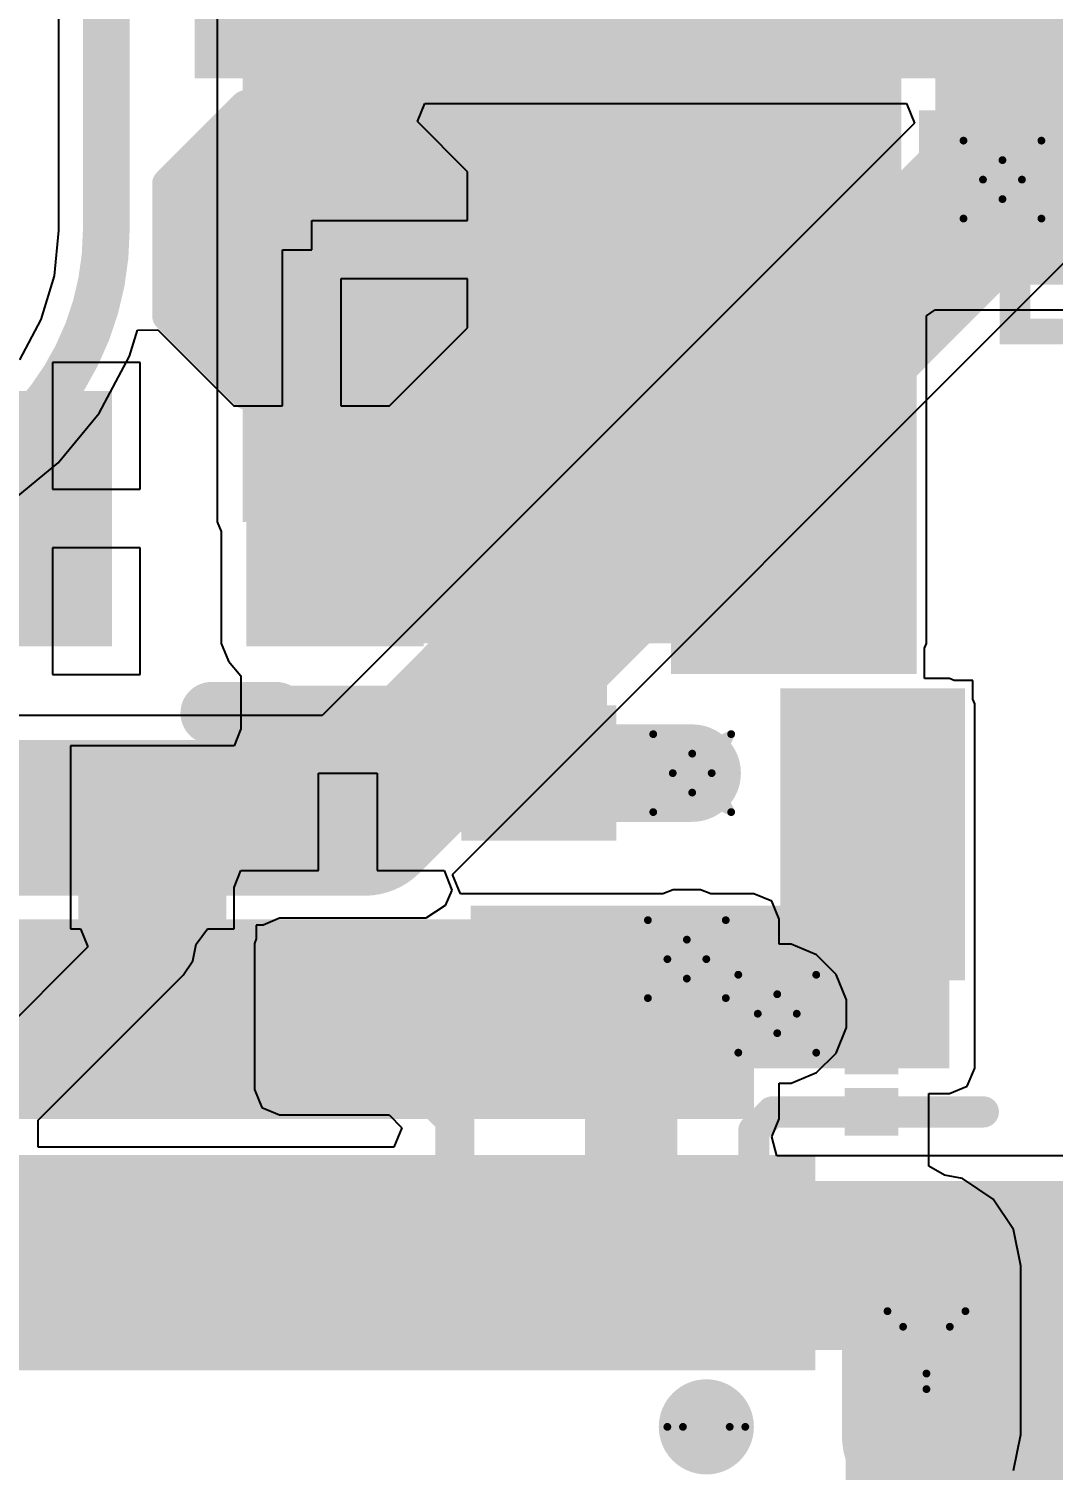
# Model space of a CAD drawing. Header units: millimetres. Extents: x -2 to 282, y -53 to 22.
# Drawn here: x 26.12 to 32.8, y -48.52 to -39.13 of the extents above; entities that cross this region are included whole.
import ezdxf

# ---------------------------------------------------------------- set-up
doc = ezdxf.new("R2010")
doc.units = ezdxf.units.MM
for name, color, linetype in [('BottomLayer', 5, 'Continuous'), ('BottomPaste', 16, 'Continuous'), ('BottomSolder', 6, 'Continuous'), ('DrillDrawing', 1, 'Continuous'), ('Mechanical1', 6, 'Continuous'), ('Mechanical2', 216, 'Continuous'), ('MultiLayer', 9, 'Continuous'), ('PadHoleLayer', 156, 'Continuous'), ('TopLayer', 1, 'Continuous'), ('TopOverlay', 2, 'Continuous'), ('TopPaste', 8, 'Continuous'), ('TopSolder', 216, 'Continuous'), ('ViaHoleLayer', 16, 'Continuous')]:
    doc.layers.add(name, color=color, linetype=linetype)
doc.styles.add('Arial', font='', dxfattribs={"height": 0.2})
doc.styles.get('Arial').set_extended_font_data('Arial')

# ---------------------------------------------------------------- blocks, each defined once
blk = doc.blocks.new('C___0805_B_32')
at = {"layer": 'BottomLayer'}
for points in [[(-1.524, 0.762), (-0.508, 0.762), (-0.508, -0.762), (-1.524, -0.762)], [(0.508, 0.762), (1.524, 0.762), (1.524, -0.762), (0.508, -0.762)]]:
    blk.add_hatch(color=5, dxfattribs=at).paths.add_polyline_path(points)
at = {"layer": 'BottomPaste'}
for points in [[(-1.524, 0.762), (-0.508, 0.762), (-0.508, -0.762), (-1.524, -0.762)], [(0.508, 0.762), (1.524, 0.762), (1.524, -0.762), (0.508, -0.762)]]:
    blk.add_hatch(color=16, dxfattribs=at).paths.add_polyline_path(points)
at = {"layer": 'BottomSolder'}
for points in [[(-1.594, 0.832), (-0.438, 0.832), (-0.438, -0.832), (-1.594, -0.832)], [(0.438, 0.832), (1.594, 0.832), (1.594, -0.832), (0.438, -0.832)]]:
    blk.add_hatch(color=6, dxfattribs=at).paths.add_polyline_path(points)
blk = doc.blocks.new('C___0603_B_33')
at = {"layer": 'BottomLayer'}
for points in [[(-1.143, -0.4445), (-1.143, 0.4445), (-0.381, 0.4445), (-0.381, -0.4445)], [(0.381, -0.4445), (0.381, 0.4445), (1.143, 0.4445), (1.143, -0.4445)]]:
    blk.add_hatch(color=5, dxfattribs=at).paths.add_polyline_path(points)
at = {"layer": 'BottomPaste'}
for points in [[(-1.143, -0.4445), (-1.143, 0.4445), (-0.381, 0.4445), (-0.381, -0.4445)], [(0.381, -0.4445), (0.381, 0.4445), (1.143, 0.4445), (1.143, -0.4445)]]:
    blk.add_hatch(color=16, dxfattribs=at).paths.add_polyline_path(points)
at = {"layer": 'BottomSolder'}
for points in [[(-1.203, -0.5045), (-1.203, 0.5045), (-0.321, 0.5045), (-0.321, -0.5045)], [(0.321, -0.5045), (0.321, 0.5045), (1.203, 0.5045), (1.203, -0.5045)]]:
    blk.add_hatch(color=6, dxfattribs=at).paths.add_polyline_path(points)
blk = doc.blocks.new('T__________48')
at = {"layer": 'TopLayer'}
blk.add_hatch(color=1, dxfattribs=at).paths.add_polyline_path([(0.381, 0.762), (-0.381, 0.762), (-0.762, 0.381), (-0.762, -0.381), (-0.381, -0.762), (0.381, -0.762), (0.762, -0.381), (0.762, 0.381)])
at = {"layer": 'TopPaste'}
blk.add_hatch(color=8, dxfattribs=at).paths.add_polyline_path([(0.381, 0.762), (-0.381, 0.762), (-0.762, 0.381), (-0.762, -0.381), (-0.381, -0.762), (0.381, -0.762), (0.762, -0.381), (0.762, 0.381)])
at = {"layer": 'TopSolder'}
blk.add_hatch(color=216, dxfattribs=at).paths.add_polyline_path([(0.4318, 0.8636), (-0.4318, 0.8636), (-0.8636, 0.4318), (-0.8636, -0.4318), (-0.4318, -0.8636), (0.4318, -0.8636), (0.8636, -0.4318), (0.8636, 0.4318)])
at = {"layer": 'TopOverlay', "const_width": 0.2}
for points in [[(-0.9398, 0.4318), (-0.4318, 0.9398)], [(0.4318, 0.9398), (-0.4318, 0.9398)], [(0.4318, 0.9398), (-0.4318, 0.9398)], [(0.9398, 0.4318), (0.4318, 0.9398)], [(-0.9398, -0.4318), (-0.9398, 0.4318)], [(0.9398, -0.4318), (0.9398, 0.4318)], [(-0.4318, -0.9398), (-0.9398, -0.4318)], [(0.4318, -0.9398), (0.9398, -0.4318)], [(0.4318, -0.9398), (-0.4318, -0.9398)], [(0.4318, -0.9398), (-0.4318, -0.9398)]]:
    blk.add_lwpolyline(points, dxfattribs=at)
at = {"layer": 'TopOverlay', "const_width": 0.1}
for points in [[(-0.4818, 0.9398, 1), (-0.3818, 0.9398, 1)], [(-0.4818, 0.9398, 1), (-0.3818, 0.9398, 1)], [(-0.4818, 0.9398, 1), (-0.3818, 0.9398, 1)], [(0.3818, 0.9398, 1), (0.4818, 0.9398, 1)], [(0.3818, 0.9398, 1), (0.4818, 0.9398, 1)], [(0.3818, 0.9398, 1), (0.4818, 0.9398, 1)], [(-0.9898, 0.4318, 1), (-0.8898, 0.4318, 1)], [(-0.9898, 0.4318, 1), (-0.8898, 0.4318, 1)], [(0.8898, 0.4318, 1), (0.9898, 0.4318, 1)], [(0.8898, 0.4318, 1), (0.9898, 0.4318, 1)], [(-0.9898, -0.4318, 1), (-0.8898, -0.4318, 1)], [(-0.9898, -0.4318, 1), (-0.8898, -0.4318, 1)], [(0.8898, -0.4318, 1), (0.9898, -0.4318, 1)], [(0.8898, -0.4318, 1), (0.9898, -0.4318, 1)], [(-0.4818, -0.9398, 1), (-0.3818, -0.9398, 1)], [(-0.4818, -0.9398, 1), (-0.3818, -0.9398, 1)], [(-0.4818, -0.9398, 1), (-0.3818, -0.9398, 1)], [(0.3818, -0.9398, 1), (0.4818, -0.9398, 1)], [(0.3818, -0.9398, 1), (0.4818, -0.9398, 1)], [(0.3818, -0.9398, 1), (0.4818, -0.9398, 1)]]:
    blk.add_lwpolyline(points, format="xyb", close=True, dxfattribs=at)
blk = doc.blocks.new('R___0603_B_56')
at = {"layer": 'BottomLayer'}
for points in [[(-1.143, -0.4445), (-1.143, 0.4445), (-0.381, 0.4445), (-0.381, -0.4445)], [(0.381, -0.4445), (0.381, 0.4445), (1.143, 0.4445), (1.143, -0.4445)]]:
    blk.add_hatch(color=5, dxfattribs=at).paths.add_polyline_path(points)
at = {"layer": 'BottomPaste'}
for points in [[(-1.143, -0.4445), (-1.143, 0.4445), (-0.381, 0.4445), (-0.381, -0.4445)], [(0.381, -0.4445), (0.381, 0.4445), (1.143, 0.4445), (1.143, -0.4445)]]:
    blk.add_hatch(color=16, dxfattribs=at).paths.add_polyline_path(points)
at = {"layer": 'BottomSolder'}
for points in [[(-1.2446, -0.5461), (-1.2446, 0.5461), (-0.2794, 0.5461), (-0.2794, -0.5461)], [(0.2794, -0.5461), (0.2794, 0.5461), (1.2446, 0.5461), (1.2446, -0.5461)]]:
    blk.add_hatch(color=6, dxfattribs=at).paths.add_polyline_path(points)
blk = doc.blocks.new('R___0603_B_65')
at = {"layer": 'BottomLayer'}
for points in [[(-1.143, -0.4445), (-1.143, 0.4445), (-0.381, 0.4445), (-0.381, -0.4445)], [(0.381, -0.4445), (0.381, 0.4445), (1.143, 0.4445), (1.143, -0.4445)]]:
    blk.add_hatch(color=5, dxfattribs=at).paths.add_polyline_path(points)
at = {"layer": 'BottomPaste'}
for points in [[(-1.143, -0.4445), (-1.143, 0.4445), (-0.381, 0.4445), (-0.381, -0.4445)], [(0.381, -0.4445), (0.381, 0.4445), (1.143, 0.4445), (1.143, -0.4445)]]:
    blk.add_hatch(color=16, dxfattribs=at).paths.add_polyline_path(points)
at = {"layer": 'BottomSolder'}
for points in [[(-1.2446, -0.5461), (-1.2446, 0.5461), (-0.2794, 0.5461), (-0.2794, -0.5461)], [(0.2794, -0.5461), (0.2794, 0.5461), (1.2446, 0.5461), (1.2446, -0.5461)]]:
    blk.add_hatch(color=6, dxfattribs=at).paths.add_polyline_path(points)
blk = doc.blocks.new('DSN0603_2_B_67')
at = {"layer": 'BottomLayer'}
for points in [[(-0.3, 0.12), (-0.1, 0.12), (-0.1, -0.12), (-0.3, -0.12)], [(0.1, 0.12), (0.3, 0.12), (0.3, -0.12), (0.1, -0.12)]]:
    blk.add_hatch(color=5, dxfattribs=at).paths.add_polyline_path(points)
at = {"layer": 'BottomPaste'}
for points in [[(-0.3, 0.12), (-0.1, 0.12), (-0.1, -0.12), (-0.3, -0.12)], [(0.1, 0.12), (0.3, 0.12), (0.3, -0.12), (0.1, -0.12)]]:
    blk.add_hatch(color=16, dxfattribs=at).paths.add_polyline_path(points)
at = {"layer": 'BottomSolder'}
for points in [[(-0.355, 0.175), (-0.045, 0.175), (-0.045, -0.175), (-0.355, -0.175)], [(0.045, 0.175), (0.355, 0.175), (0.355, -0.175), (0.045, -0.175)]]:
    blk.add_hatch(color=6, dxfattribs=at).paths.add_polyline_path(points)
blk = doc.blocks.new('T__________85')
at = {"layer": 'TopLayer'}
blk.add_hatch(color=1, dxfattribs=at).paths.add_polyline_path([(0.381, 0.762), (-0.381, 0.762), (-0.762, 0.381), (-0.762, -0.381), (-0.381, -0.762), (0.381, -0.762), (0.762, -0.381), (0.762, 0.381)])
at = {"layer": 'TopPaste'}
blk.add_hatch(color=8, dxfattribs=at).paths.add_polyline_path([(0.381, 0.762), (-0.381, 0.762), (-0.762, 0.381), (-0.762, -0.381), (-0.381, -0.762), (0.381, -0.762), (0.762, -0.381), (0.762, 0.381)])
at = {"layer": 'TopSolder'}
blk.add_hatch(color=216, dxfattribs=at).paths.add_polyline_path([(0.4318, 0.8636), (-0.4318, 0.8636), (-0.8636, 0.4318), (-0.8636, -0.4318), (-0.4318, -0.8636), (0.4318, -0.8636), (0.8636, -0.4318), (0.8636, 0.4318)])
at = {"layer": 'TopOverlay', "const_width": 0.2}
for points in [[(-0.9398, 0.4318), (-0.4318, 0.9398)], [(0.4318, 0.9398), (-0.4318, 0.9398)], [(0.4318, 0.9398), (-0.4318, 0.9398)], [(0.9398, 0.4318), (0.4318, 0.9398)], [(-0.9398, -0.4318), (-0.9398, 0.4318)], [(0.9398, -0.4318), (0.9398, 0.4318)], [(-0.4318, -0.9398), (-0.9398, -0.4318)], [(0.4318, -0.9398), (0.9398, -0.4318)], [(0.4318, -0.9398), (-0.4318, -0.9398)], [(0.4318, -0.9398), (-0.4318, -0.9398)]]:
    blk.add_lwpolyline(points, dxfattribs=at)
at = {"layer": 'TopOverlay', "const_width": 0.1}
for points in [[(-0.4818, 0.9398, 1), (-0.3818, 0.9398, 1)], [(-0.4818, 0.9398, 1), (-0.3818, 0.9398, 1)], [(-0.4818, 0.9398, 1), (-0.3818, 0.9398, 1)], [(0.3818, 0.9398, 1), (0.4818, 0.9398, 1)], [(0.3818, 0.9398, 1), (0.4818, 0.9398, 1)], [(0.3818, 0.9398, 1), (0.4818, 0.9398, 1)], [(-0.9898, 0.4318, 1), (-0.8898, 0.4318, 1)], [(-0.9898, 0.4318, 1), (-0.8898, 0.4318, 1)], [(0.8898, 0.4318, 1), (0.9898, 0.4318, 1)], [(0.8898, 0.4318, 1), (0.9898, 0.4318, 1)], [(-0.9898, -0.4318, 1), (-0.8898, -0.4318, 1)], [(-0.9898, -0.4318, 1), (-0.8898, -0.4318, 1)], [(0.8898, -0.4318, 1), (0.9898, -0.4318, 1)], [(0.8898, -0.4318, 1), (0.9898, -0.4318, 1)], [(-0.4818, -0.9398, 1), (-0.3818, -0.9398, 1)], [(-0.4818, -0.9398, 1), (-0.3818, -0.9398, 1)], [(-0.4818, -0.9398, 1), (-0.3818, -0.9398, 1)], [(0.3818, -0.9398, 1), (0.4818, -0.9398, 1)], [(0.3818, -0.9398, 1), (0.4818, -0.9398, 1)], [(0.3818, -0.9398, 1), (0.4818, -0.9398, 1)]]:
    blk.add_lwpolyline(points, format="xyb", close=True, dxfattribs=at)
blk = doc.blocks.new('TYPE_C_31_M_12__B_89')
at = {"layer": 'BottomLayer'}
h = blk.add_hatch(color=5, dxfattribs=at)
edge = h.paths.add_edge_path()
edge.add_arc((-1.125, 4.35), 0.45, 180, 360)
edge.add_line((-0.675, 4.35), (-0.675, 5.15))
edge.add_arc((-1.125, 5.15), 0.45, 0, 180)
edge.add_line((-1.575, 5.15), (-1.575, 4.35))
h = blk.add_hatch(color=5, dxfattribs=at)
edge = h.paths.add_edge_path()
edge.add_arc((7.525, 4.35), 0.45, 180, 360)
edge.add_line((7.975, 4.35), (7.975, 5.15))
edge.add_arc((7.525, 5.15), 0.45, 0, 180)
edge.add_line((7.075, 5.15), (7.075, 4.35))
h = blk.add_hatch(color=5, dxfattribs=at)
edge = h.paths.add_edge_path()
edge.add_arc((-1.125, 1.12), 0.45, 0, 180)
edge.add_line((-1.575, 1.12), (-1.575, 0.02))
edge.add_arc((-1.125, 0.02), 0.45, 180, 360)
edge.add_line((-0.675, 0.02), (-0.675, 1.12))
h = blk.add_hatch(color=5, dxfattribs=at)
edge = h.paths.add_edge_path()
edge.add_arc((7.525, 0.02), 0.45, 180, 360)
edge.add_line((7.975, 0.02), (7.975, 1.12))
edge.add_arc((7.525, 1.12), 0.45, 0, 180)
edge.add_line((7.075, 1.12), (7.075, 0.02))
for points in [[(-0.3, 0.6), (0.3, 0.6), (0.3, -0.6), (-0.3, -0.6)], [(0.5, 0.6), (1.1, 0.6), (1.1, -0.6), (0.5, -0.6)], [(1.3, 0.6), (1.6, 0.6), (1.6, -0.6), (1.3, -0.6)], [(1.8, 0.6), (2.1, 0.6), (2.1, -0.6), (1.8, -0.6)], [(2.3, 0.6), (2.6, 0.6), (2.6, -0.6), (2.3, -0.6)], [(2.8, 0.6), (3.1, 0.6), (3.1, -0.6), (2.8, -0.6)], [(3.6, -0.6), (3.3, -0.6), (3.3, 0.6), (3.6, 0.6)], [(4.1, -0.6), (3.8, -0.6), (3.8, 0.6), (4.1, 0.6)], [(4.6, -0.6), (4.3, -0.6), (4.3, 0.6), (4.6, 0.6)], [(5.1, -0.6), (4.8, -0.6), (4.8, 0.6), (5.1, 0.6)], [(5.9, -0.6), (5.3, -0.6), (5.3, 0.6), (5.9, 0.6)], [(6.1, 0.6), (6.7, 0.6), (6.7, -0.6), (6.1, -0.6)]]:
    blk.add_hatch(color=5, dxfattribs=at).paths.add_polyline_path(points)
at = {"layer": 'BottomPaste'}
for points in [[(-0.3, 0.6), (0.3, 0.6), (0.3, -0.6), (-0.3, -0.6)], [(0.5, 0.6), (1.1, 0.6), (1.1, -0.6), (0.5, -0.6)], [(1.3, 0.6), (1.6, 0.6), (1.6, -0.6), (1.3, -0.6)], [(1.8, 0.6), (2.1, 0.6), (2.1, -0.6), (1.8, -0.6)], [(2.3, 0.6), (2.6, 0.6), (2.6, -0.6), (2.3, -0.6)], [(2.8, 0.6), (3.1, 0.6), (3.1, -0.6), (2.8, -0.6)], [(3.6, -0.6), (3.3, -0.6), (3.3, 0.6), (3.6, 0.6)], [(4.1, -0.6), (3.8, -0.6), (3.8, 0.6), (4.1, 0.6)], [(4.6, -0.6), (4.3, -0.6), (4.3, 0.6), (4.6, 0.6)], [(5.1, -0.6), (4.8, -0.6), (4.8, 0.6), (5.1, 0.6)], [(5.9, -0.6), (5.3, -0.6), (5.3, 0.6), (5.9, 0.6)], [(6.1, 0.6), (6.7, 0.6), (6.7, -0.6), (6.1, -0.6)]]:
    blk.add_hatch(color=16, dxfattribs=at).paths.add_polyline_path(points)
at = {"layer": 'BottomSolder'}
h = blk.add_hatch(color=6, dxfattribs=at)
edge = h.paths.add_edge_path()
edge.add_arc((-1.125, 4.35), 0.5516, 180, 360)
edge.add_line((-0.5734, 4.35), (-0.5734, 5.15))
edge.add_arc((-1.125, 5.15), 0.5516, 0, 180)
edge.add_line((-1.6766, 5.15), (-1.6766, 4.35))
h = blk.add_hatch(color=6, dxfattribs=at)
edge = h.paths.add_edge_path()
edge.add_arc((7.525, 4.35), 0.5516, 180, 360)
edge.add_line((8.0766, 4.35), (8.0766, 5.15))
edge.add_arc((7.525, 5.15), 0.5516, 0, 180)
edge.add_line((6.9734, 5.15), (6.9734, 4.35))
h = blk.add_hatch(color=6, dxfattribs=at)
edge = h.paths.add_edge_path()
edge.add_arc((-1.125, 1.12), 0.5516, 0, 180)
edge.add_line((-1.6766, 1.12), (-1.6766, 0.02))
edge.add_arc((-1.125, 0.02), 0.5516, 180, 360)
edge.add_line((-0.5734, 0.02), (-0.5734, 1.12))
h = blk.add_hatch(color=6, dxfattribs=at)
edge = h.paths.add_edge_path()
edge.add_arc((7.525, 0.02), 0.5516, 180, 360)
edge.add_line((8.0766, 0.02), (8.0766, 1.12))
edge.add_arc((7.525, 1.12), 0.5516, 0, 180)
edge.add_line((6.9734, 1.12), (6.9734, 0.02))
h = blk.add_hatch(color=6, dxfattribs=at)
edge = h.paths.add_edge_path()
edge.add_arc((0.31, 1.07), 0.1016, 0, 360)
h = blk.add_hatch(color=6, dxfattribs=at)
edge = h.paths.add_edge_path()
edge.add_arc((6.09, 1.07), 0.1016, 0, 360)
for points in [[(-0.4016, 0.7016), (0.4016, 0.7016), (0.4016, -0.7016), (-0.4016, -0.7016)], [(0.3984, 0.7016), (1.2016, 0.7016), (1.2016, -0.7016), (0.3984, -0.7016)], [(1.1984, 0.7016), (1.7016, 0.7016), (1.7016, -0.7016), (1.1984, -0.7016)], [(1.6984, 0.7016), (2.2016, 0.7016), (2.2016, -0.7016), (1.6984, -0.7016)], [(2.1984, 0.7016), (2.7016, 0.7016), (2.7016, -0.7016), (2.1984, -0.7016)], [(2.6984, 0.7016), (3.2016, 0.7016), (3.2016, -0.7016), (2.6984, -0.7016)], [(3.7016, -0.7016), (3.1984, -0.7016), (3.1984, 0.7016), (3.7016, 0.7016)], [(4.2016, -0.7016), (3.6984, -0.7016), (3.6984, 0.7016), (4.2016, 0.7016)], [(4.7016, -0.7016), (4.1984, -0.7016), (4.1984, 0.7016), (4.7016, 0.7016)], [(5.2016, -0.7016), (4.6984, -0.7016), (4.6984, 0.7016), (5.2016, 0.7016)], [(6.0016, -0.7016), (5.1984, -0.7016), (5.1984, 0.7016), (6.0016, 0.7016)], [(5.9984, 0.7016), (6.8016, 0.7016), (6.8016, -0.7016), (5.9984, -0.7016)]]:
    blk.add_hatch(color=6, dxfattribs=at).paths.add_polyline_path(points)
at = {"layer": 'MultiLayer'}
h = blk.add_hatch(color=9, dxfattribs=at)
edge = h.paths.add_edge_path()
edge.add_arc((-1.125, 4.35), 0.45, 180, 360)
edge.add_line((-0.675, 4.35), (-0.675, 5.15))
edge.add_arc((-1.125, 5.15), 0.45, 0, 180)
edge.add_line((-1.575, 5.15), (-1.575, 4.35))
h = blk.add_hatch(color=9, dxfattribs=at)
edge = h.paths.add_edge_path()
edge.add_arc((7.525, 4.35), 0.45, 180, 360)
edge.add_line((7.975, 4.35), (7.975, 5.15))
edge.add_arc((7.525, 5.15), 0.45, 0, 180)
edge.add_line((7.075, 5.15), (7.075, 4.35))
h = blk.add_hatch(color=9, dxfattribs=at)
edge = h.paths.add_edge_path()
edge.add_arc((-1.125, 1.12), 0.45, 0, 180)
edge.add_line((-1.575, 1.12), (-1.575, 0.02))
edge.add_arc((-1.125, 0.02), 0.45, 180, 360)
edge.add_line((-0.675, 0.02), (-0.675, 1.12))
h = blk.add_hatch(color=9, dxfattribs=at)
edge = h.paths.add_edge_path()
edge.add_arc((7.525, 0.02), 0.45, 180, 360)
edge.add_line((7.975, 0.02), (7.975, 1.12))
edge.add_arc((7.525, 1.12), 0.45, 0, 180)
edge.add_line((7.075, 1.12), (7.075, 0.02))
at = {"layer": 'PadHoleLayer'}
h = blk.add_hatch(color=156, dxfattribs=at)
edge = h.paths.add_edge_path()
edge.add_arc((-1.125, 5.15), 0.3, 0, 180)
edge.add_line((-1.425, 5.15), (-1.425, 4.35))
edge.add_arc((-1.125, 4.35), 0.3, 180, 360)
edge.add_line((-0.825, 4.35), (-0.825, 5.15))
h = blk.add_hatch(color=156, dxfattribs=at)
edge = h.paths.add_edge_path()
edge.add_arc((7.525, 5.15), 0.3, 0, 180)
edge.add_line((7.225, 5.15), (7.225, 4.35))
edge.add_arc((7.525, 4.35), 0.3, 180, 360)
edge.add_line((7.825, 4.35), (7.825, 5.15))
h = blk.add_hatch(color=156, dxfattribs=at)
edge = h.paths.add_edge_path()
edge.add_arc((-1.125, 1.12), 0.3, 0, 180)
edge.add_line((-1.425, 1.12), (-1.425, 0.02))
edge.add_arc((-1.125, 0.02), 0.3, 180, 360)
edge.add_line((-0.825, 0.02), (-0.825, 1.12))
h = blk.add_hatch(color=156, dxfattribs=at)
edge = h.paths.add_edge_path()
edge.add_arc((7.525, 1.12), 0.3, 0, 180)
edge.add_line((7.225, 1.12), (7.225, 0.02))
edge.add_arc((7.525, 0.02), 0.3, 180, 360)
edge.add_line((7.825, 0.02), (7.825, 1.12))
h = blk.add_hatch(color=156, dxfattribs=at)
edge = h.paths.add_edge_path()
edge.add_arc((0.31, 1.07), 0.31, 0, 360)
h = blk.add_hatch(color=156, dxfattribs=at)
edge = h.paths.add_edge_path()
edge.add_arc((6.09, 1.07), 0.31, 0, 360)
at = {"layer": 'TopLayer'}
h = blk.add_hatch(color=1, dxfattribs=at)
edge = h.paths.add_edge_path()
edge.add_arc((-1.125, 4.35), 0.45, 180, 360)
edge.add_line((-0.675, 4.35), (-0.675, 5.15))
edge.add_arc((-1.125, 5.15), 0.45, 0, 180)
edge.add_line((-1.575, 5.15), (-1.575, 4.35))
h = blk.add_hatch(color=1, dxfattribs=at)
edge = h.paths.add_edge_path()
edge.add_arc((7.525, 4.35), 0.45, 180, 360)
edge.add_line((7.975, 4.35), (7.975, 5.15))
edge.add_arc((7.525, 5.15), 0.45, 0, 180)
edge.add_line((7.075, 5.15), (7.075, 4.35))
h = blk.add_hatch(color=1, dxfattribs=at)
edge = h.paths.add_edge_path()
edge.add_arc((-1.125, 1.12), 0.45, 0, 180)
edge.add_line((-1.575, 1.12), (-1.575, 0.02))
edge.add_arc((-1.125, 0.02), 0.45, 180, 360)
edge.add_line((-0.675, 0.02), (-0.675, 1.12))
h = blk.add_hatch(color=1, dxfattribs=at)
edge = h.paths.add_edge_path()
edge.add_arc((7.525, 0.02), 0.45, 180, 360)
edge.add_line((7.975, 0.02), (7.975, 1.12))
edge.add_arc((7.525, 1.12), 0.45, 0, 180)
edge.add_line((7.075, 1.12), (7.075, 0.02))
at = {"layer": 'TopSolder'}
h = blk.add_hatch(color=216, dxfattribs=at)
edge = h.paths.add_edge_path()
edge.add_arc((-1.125, 4.35), 0.5516, 180, 360)
edge.add_line((-0.5734, 4.35), (-0.5734, 5.15))
edge.add_arc((-1.125, 5.15), 0.5516, 0, 180)
edge.add_line((-1.6766, 5.15), (-1.6766, 4.35))
h = blk.add_hatch(color=216, dxfattribs=at)
edge = h.paths.add_edge_path()
edge.add_arc((7.525, 4.35), 0.5516, 180, 360)
edge.add_line((8.0766, 4.35), (8.0766, 5.15))
edge.add_arc((7.525, 5.15), 0.5516, 0, 180)
edge.add_line((6.9734, 5.15), (6.9734, 4.35))
h = blk.add_hatch(color=216, dxfattribs=at)
edge = h.paths.add_edge_path()
edge.add_arc((-1.125, 1.12), 0.5516, 0, 180)
edge.add_line((-1.6766, 1.12), (-1.6766, 0.02))
edge.add_arc((-1.125, 0.02), 0.5516, 180, 360)
edge.add_line((-0.5734, 0.02), (-0.5734, 1.12))
h = blk.add_hatch(color=216, dxfattribs=at)
edge = h.paths.add_edge_path()
edge.add_arc((7.525, 0.02), 0.5516, 180, 360)
edge.add_line((8.0766, 0.02), (8.0766, 1.12))
edge.add_arc((7.525, 1.12), 0.5516, 0, 180)
edge.add_line((6.9734, 1.12), (6.9734, 0.02))
h = blk.add_hatch(color=216, dxfattribs=at)
edge = h.paths.add_edge_path()
edge.add_arc((0.31, 1.07), 0.1016, 0, 360)
h = blk.add_hatch(color=216, dxfattribs=at)
edge = h.paths.add_edge_path()
edge.add_arc((6.09, 1.07), 0.1016, 0, 360)
blk = doc.blocks.new('IND_1206_B_91')
at = {"layer": 'BottomLayer'}
for points in [[(-2.06, 0.91), (-0.66, 0.91), (-0.66, -0.91), (-2.06, -0.91)], [(0.66, 0.91), (2.06, 0.91), (2.06, -0.91), (0.66, -0.91)]]:
    blk.add_hatch(color=5, dxfattribs=at).paths.add_polyline_path(points)
at = {"layer": 'BottomPaste'}
for points in [[(-2.06, 0.91), (-0.66, 0.91), (-0.66, -0.91), (-2.06, -0.91)], [(0.66, 0.91), (2.06, 0.91), (2.06, -0.91), (0.66, -0.91)]]:
    blk.add_hatch(color=16, dxfattribs=at).paths.add_polyline_path(points)
at = {"layer": 'BottomSolder'}
for points in [[(-2.1616, 1.0116), (-0.5584, 1.0116), (-0.5584, -1.0116), (-2.1616, -1.0116)], [(0.5584, 1.0116), (2.1616, 1.0116), (2.1616, -1.0116), (0.5584, -1.0116)]]:
    blk.add_hatch(color=6, dxfattribs=at).paths.add_polyline_path(points)
blk = doc.blocks.new('F____0805_B_92')
at = {"layer": 'BottomLayer'}
for points in [[(-0.6, -0.85), (-1.6, -0.85), (-1.6, 0.85), (-0.6, 0.85)], [(1.6, -0.85), (0.6, -0.85), (0.6, 0.85), (1.6, 0.85)]]:
    blk.add_hatch(color=5, dxfattribs=at).paths.add_polyline_path(points)
at = {"layer": 'BottomPaste'}
for points in [[(-0.6, -0.85), (-1.6, -0.85), (-1.6, 0.85), (-0.6, 0.85)], [(1.6, -0.85), (0.6, -0.85), (0.6, 0.85), (1.6, 0.85)]]:
    blk.add_hatch(color=16, dxfattribs=at).paths.add_polyline_path(points)
at = {"layer": 'BottomSolder'}
for points in [[(-0.4984, -0.9516), (-1.7016, -0.9516), (-1.7016, 0.9516), (-0.4984, 0.9516)], [(1.7016, -0.9516), (0.4984, -0.9516), (0.4984, 0.9516), (1.7016, 0.9516)]]:
    blk.add_hatch(color=6, dxfattribs=at).paths.add_polyline_path(points)

msp = doc.modelspace()

# ---------------------------------------------------------------- hatches: boundary and pattern name
at = {"layer": 'BottomLayer'}
for points in [[(27.5407, -43.1304), (31.8083, -43.1304), (31.8083, -35.622), (27.5407, -35.622)], [(32.0307, -40.7924), (35.306, -40.7924), (35.306, -38.374), (32.0307, -38.374)], [(32.0307, -39.4474), (43.7996, -39.4474), (43.7996, -38.374), (32.0307, -38.374)], [(27.5153, -42.3386), (31.8083, -42.3386), (31.8083, -38.533), (27.5153, -38.533)], [(27.5026, -44.3565), (29.8902, -44.3565), (29.8902, -43.4066), (27.5026, -43.4066)], [(31.1223, -45.8666), (32.1223, -45.8666), (32.1223, -43.525), (31.1223, -43.525)], [(29.0012, -45.899), (31.8084, -45.899), (31.8084, -44.8386), (29.0012, -44.8386)], [(29.0012, -45.899), (32.1223, -45.899), (32.1223, -45.0608), (29.0012, -45.0608)], [(29.3494, -46.2275), (30.4109, -46.2275), (30.4109, -45.0197), (29.3494, -45.0197)], [(27.7566, -46.0378), (28.7082, -46.0378), (28.7082, -45.0862), (27.7566, -45.0862)], [(29.7479, -47.7658), (30.3479, -47.7658), (30.3479, -45.0862), (29.7479, -45.0862)]]:
    msp.add_hatch(color=5, dxfattribs=at).paths.add_polyline_path(points)
h = msp.add_hatch(color=5, dxfattribs=at)
edge = h.paths.add_edge_path()
edge.add_arc((32.4683, -40.1078), 0.3, 0, 360)
h = msp.add_hatch(color=5, dxfattribs=at)
edge = h.paths.add_edge_path()
edge.add_arc((30.4459, -43.9756), 0.3, 0, 360)
h = msp.add_hatch(color=5, dxfattribs=at)
edge = h.paths.add_edge_path()
edge.add_arc((30.4109, -45.1878), 0.3, 0, 360)
h = msp.add_hatch(color=5, dxfattribs=at)
edge = h.paths.add_edge_path()
edge.add_arc((31.0003, -45.5434), 0.3, 0, 360)
at = {"layer": 'TopLayer'}
for points in [[(27.2034, -39.4474), (28.7203, -39.4474), (28.7203, -26.9966), (27.2034, -26.9966)], [(27.3832, -39.4474), (41.7647, -39.4474), (41.7647, -38.0758), (27.3832, -38.0758)], [(23.3243, -46.2292), (30.8479, -46.2292), (30.8479, -44.9275), (23.3243, -44.9275)], [(22.8729, -46.6344), (22.8729, -47.7358), (32.4229, -47.7358), (32.4229, -46.6344)], [(31.4452, -52.3158), (34.1122, -52.3158), (34.1122, -46.6344), (31.4452, -46.6344)]]:
    msp.add_hatch(color=1, dxfattribs=at).paths.add_polyline_path(points)
h = msp.add_hatch(color=1, dxfattribs=at)
edge = h.paths.add_edge_path()
edge.add_arc((32.4683, -40.1078), 0.3, 0, 360)
h = msp.add_hatch(color=1, dxfattribs=at)
edge = h.paths.add_edge_path()
edge.add_arc((30.4459, -43.9756), 0.3, 0, 360)
h = msp.add_hatch(color=1, dxfattribs=at)
edge = h.paths.add_edge_path()
edge.add_arc((30.4109, -45.1878), 0.3, 0, 360)
h = msp.add_hatch(color=1, dxfattribs=at)
edge = h.paths.add_edge_path()
edge.add_arc((31.0003, -45.5434), 0.3, 0, 360)
at = {"layer": 'ViaHoleLayer'}
h = msp.add_hatch(color=16, dxfattribs=at)
edge = h.paths.add_edge_path()
edge.add_arc((32.4683, -40.1078), 0.15, 0, 360)
h = msp.add_hatch(color=16, dxfattribs=at)
edge = h.paths.add_edge_path()
edge.add_arc((30.4459, -43.9756), 0.15, 0, 360)
h = msp.add_hatch(color=16, dxfattribs=at)
edge = h.paths.add_edge_path()
edge.add_arc((30.4109, -45.1878), 0.15, 0, 360)
h = msp.add_hatch(color=16, dxfattribs=at)
edge = h.paths.add_edge_path()
edge.add_arc((31.0003, -45.5434), 0.15, 0, 360)

# ---------------------------------------------------------------- linework, layer by layer
at = {"layer": 'BottomLayer'}
for p, q in [((27.3503, -38.533), (27.3503, -42.3386)), ((31.9732, -40.9958), (32.0307, -40.9574)), ((31.9732, -43.1304), (31.9732, -40.9958)), ((32.0307, -40.9574), (35.306, -40.9574)), ((26.8478, -41.3004), (26.2763, -41.3004)), ((26.2763, -41.3004), (26.2763, -42.1259)), ((26.8478, -42.1259), (26.8478, -41.3004)), ((26.2763, -42.1259), (26.8478, -42.1259)), ((27.3503, -42.3386), (27.3757, -42.3999)), ((27.3757, -42.3999), (27.3757, -43.1304)), ((26.8478, -42.5069), (26.2763, -42.5069)), ((26.2763, -42.5069), (26.2763, -43.3324)), ((26.8478, -43.3324), (26.8478, -42.5069)), ((27.3757, -43.1304), (27.424, -43.247)), ((31.9607, -43.1607), (31.9732, -43.1304)), ((31.9607, -43.36), (31.9607, -43.1607)), ((27.424, -43.247), (27.5026, -43.3406)), ((26.2763, -43.3324), (26.8478, -43.3324)), ((27.5026, -43.3406), (27.5026, -43.4066)), ((32.1223, -43.36), (31.9607, -43.36)), ((32.1526, -43.3726), (32.1223, -43.36)), ((32.2747, -43.3726), (32.1526, -43.3726)), ((32.2747, -43.4947), (32.2747, -43.3726)), ((27.5026, -43.4066), (27.5026, -43.6879)), ((32.2872, -43.525), (32.2747, -43.4947)), ((32.2872, -45.0608), (32.2872, -43.525)), ((27.5026, -43.6879), (27.46, -43.7972)), ((27.3756, -43.7972), (26.3932, -43.7972)), ((26.3932, -43.7972), (26.3932, -44.991)), ((27.46, -43.7972), (27.3756, -43.7972)), ((28.0106, -44.6106), (28.0106, -43.9756)), ((28.0106, -43.9756), (28.3916, -43.9756)), ((28.3916, -43.9756), (28.3916, -44.6106)), ((27.46, -44.7199), (27.5026, -44.6106)), ((27.5026, -44.6106), (27.587, -44.6106)), ((27.587, -44.6106), (28.0106, -44.6106)), ((28.3916, -44.6106), (28.83, -44.6106)), ((28.83, -44.6106), (28.8781, -44.7376)), ((27.46, -44.991), (27.46, -44.7199)), ((28.8781, -44.7376), (28.8362, -44.8386)), ((28.8362, -44.8386), (28.7092, -44.9216)), ((26.3932, -44.991), (26.4574, -44.991)), ((26.4574, -44.991), (26.506, -45.1084)), ((27.2115, -45.0907), (27.286, -44.991)), ((27.286, -44.991), (27.46, -44.991)), ((27.6481, -44.9661), (27.6042, -44.9661)), ((27.6042, -44.9661), (27.6042, -45.0559)), ((27.7566, -44.9212), (27.6481, -44.9661)), ((28.7082, -44.9212), (27.7566, -44.9212)), ((28.7092, -44.9216), (28.7082, -44.9212)), ((27.6042, -45.0559), (27.5916, -45.0862)), ((32.2872, -45.899), (32.2872, -45.0608)), ((26.506, -45.1084), (25.8302, -45.7842)), ((27.1898, -45.1997), (27.2115, -45.0907)), ((27.5916, -45.0862), (27.5916, -46.0378)), ((27.128, -45.2921), (27.1898, -45.1997)), ((26.1827, -46.2374), (27.128, -45.2921)), ((27.128, -45.2921), (27.128, -45.2921)), ((32.2389, -46.0156), (32.2872, -45.899)), ((32.1223, -46.0639), (32.2389, -46.0156)), ((27.5916, -46.0378), (27.6399, -46.1545)), ((31.9884, -46.5375), (31.9884, -46.0639)), ((31.9884, -46.0639), (32.1223, -46.0639)), ((27.6399, -46.1545), (27.7566, -46.2028)), ((27.7566, -46.2028), (28.4703, -46.2028)), ((28.4703, -46.2028), (28.5539, -46.2864)), ((26.1827, -46.4134), (26.1827, -46.2374)), ((28.5539, -46.2864), (28.5013, -46.4134)), ((26.5955, -46.4134), (26.1827, -46.4134)), ((27.2003, -46.4134), (26.5955, -46.4134)), ((26.5955, -46.4134), (26.5955, -46.4134)), ((27.5955, -46.4134), (27.2003, -46.4134)), ((27.2003, -46.4134), (27.2003, -46.4134)), ((28.2003, -46.4134), (27.5955, -46.4134)), ((27.5955, -46.4134), (27.5955, -46.4134)), ((28.5013, -46.4134), (28.2003, -46.4134)), ((28.2003, -46.4134), (28.2003, -46.4134)), ((32.0915, -46.5952), (31.9884, -46.5375)), ((32.2079, -46.6183), (32.0915, -46.5952)), ((32.4072, -46.7515), (32.2079, -46.6183)), ((32.5403, -46.9507), (32.4072, -46.7515)), ((32.5871, -47.1858), (32.5403, -46.9507)), ((32.5871, -48.2858), (32.5871, -47.1858)), ((32.5403, -48.5208), (32.5871, -48.2858))]:
    msp.add_line(p, q, dxfattribs=at)
for points, const_width in [([(27.3131, -43.5844), (27.7337, -43.5844)], 0.4064), ([(27.7337, -43.5082), (28.2011, -43.9756)], 0.2032), ([(29.4457, -43.9755), (30.4459, -43.9755)], 0.635), ([(30.4459, -43.9755), (30.4459, -43.9756)], 0.381), ([(26.9266, -45.0907), (26.9266, -44.4258)], 0.254), ([(25.8979, -46.1194), (26.9266, -45.0907)], 0.254), ([(28.2011, -45.4672), (28.2646, -45.4672)], 0.254), ([(28.2646, -45.4672), (28.5186, -45.7212)], 0.254), ([(28.5186, -45.8482), (28.5186, -45.7212)], 0.254), ([(28.5186, -45.8482), (28.8979, -46.2275)], 0.254), ([(28.8979, -47.1658), (28.8979, -46.2275)], 0.254), ([(30.8479, -46.3026), (30.9669, -46.1835)], 0.2032), ([(30.9669, -46.1835), (32.3437, -46.1835)], 0.2032), ([(30.8479, -47.1658), (30.8479, -46.3026)], 0.2032), ([(30.8479, -47.1658), (31.0003, -47.0134)], 0.2032)]:
    msp.add_lwpolyline(points, dxfattribs=dict(at, const_width=const_width))
for points, const_width in [([(27.2115, -43.5844, 1), (27.4147, -43.5844, 1)], 0.2032), ([(27.6321, -43.5844, 1), (27.8353, -43.5844, 1)], 0.2032), ([(27.6829, -43.5082, 1), (27.7845, -43.5082, 1)], 0.1016), ([(29.2869, -43.9755, 1), (29.6044, -43.9755, 1)], 0.3175), ([(30.2871, -43.9755, 1), (30.6046, -43.9755, 1)], 0.3175), ([(30.3506, -43.9755, 1), (30.5411, -43.9755, 1)], 0.1905), ([(30.3506, -43.9756, 1), (30.5411, -43.9756, 1)], 0.1905), ([(28.1503, -43.9756, 1), (28.2519, -43.9756, 1)], 0.1016), ([(26.8631, -44.4258, 1), (26.9901, -44.4258, 1)], 0.127), ([(26.8631, -45.0907, 1), (26.9901, -45.0907, 1)], 0.127), ([(26.8631, -45.0907, 1), (26.9901, -45.0907, 1)], 0.127), ([(28.1376, -45.4672, 1), (28.2646, -45.4672, 1)], 0.127), ([(28.2011, -45.4672, 1), (28.3281, -45.4672, 1)], 0.127), ([(28.2011, -45.4672, 1), (28.3281, -45.4672, 1)], 0.127), ([(28.4551, -45.7212, 1), (28.5821, -45.7212, 1)], 0.127), ([(28.4551, -45.7212, 1), (28.5821, -45.7212, 1)], 0.127), ([(28.4551, -45.8482, 1), (28.5821, -45.8482, 1)], 0.127), ([(28.4551, -45.8482, 1), (28.5821, -45.8482, 1)], 0.127), ([(28.8344, -46.2275, 1), (28.9614, -46.2275, 1)], 0.127), ([(28.8344, -46.2275, 1), (28.9614, -46.2275, 1)], 0.127), ([(30.9161, -46.1835, 1), (31.0177, -46.1835, 1)], 0.1016), ([(30.9161, -46.1835, 1), (31.0177, -46.1835, 1)], 0.1016), ([(32.2929, -46.1835, 1), (32.3945, -46.1835, 1)], 0.1016), ([(30.7971, -46.3026, 1), (30.8987, -46.3026, 1)], 0.1016), ([(30.7971, -46.3026, 1), (30.8987, -46.3026, 1)], 0.1016), ([(30.9495, -47.0134, 1), (31.0511, -47.0134, 1)], 0.1016), ([(28.8344, -47.1658, 1), (28.9614, -47.1658, 1)], 0.127), ([(30.7971, -47.1658, 1), (30.8987, -47.1658, 1)], 0.1016), ([(30.7971, -47.1658, 1), (30.8987, -47.1658, 1)], 0.1016)]:
    msp.add_lwpolyline(points, format="xyb", close=True, dxfattribs=dict(at, const_width=const_width))
at = {"layer": 'DrillDrawing', "const_width": 0.0508}
for points in [[(32.2143, -39.8538), (32.4683, -39.9808)], [(32.2143, -39.8538), (32.3413, -40.1078)], [(32.4683, -39.9808), (32.7223, -39.8538)], [(32.5953, -40.1078), (32.7223, -39.8538)], [(32.2143, -40.3618), (32.3413, -40.1078)], [(32.5953, -40.1078), (32.7223, -40.3618)], [(32.2143, -40.3618), (32.4683, -40.2348)], [(32.4683, -40.2348), (32.7223, -40.3618)], [(30.1919, -43.7216), (30.4459, -43.8486)], [(30.1919, -43.7216), (30.3189, -43.9756)], [(30.4459, -43.8486), (30.6999, -43.7216)], [(30.5729, -43.9756), (30.6999, -43.7216)], [(30.1919, -44.2296), (30.3189, -43.9756)], [(30.5729, -43.9756), (30.6999, -44.2296)], [(30.1919, -44.2296), (30.4459, -44.1026)], [(30.4459, -44.1026), (30.6999, -44.2296)], [(30.1569, -44.9338), (30.4109, -45.0608)], [(30.1569, -44.9338), (30.2839, -45.1878)], [(30.4109, -45.0608), (30.6649, -44.9338)], [(30.5379, -45.1878), (30.6649, -44.9338)], [(30.1569, -45.4418), (30.2839, -45.1878)], [(30.5379, -45.1878), (30.6649, -45.4418)], [(30.7463, -45.2894), (31.0003, -45.4164)], [(30.7463, -45.2894), (30.8733, -45.5434)], [(31.0003, -45.4164), (31.2543, -45.2894)], [(31.1273, -45.5434), (31.2543, -45.2894)], [(30.1569, -45.4418), (30.4109, -45.3148)], [(30.4109, -45.3148), (30.6649, -45.4418)], [(30.7463, -45.7974), (30.8733, -45.5434)], [(31.1273, -45.5434), (31.2543, -45.7974)], [(30.7463, -45.7974), (31.0003, -45.6704)], [(31.0003, -45.6704), (31.2543, -45.7974)], [(31.7189, -47.4818), (32.2269, -47.4818)], [(31.7189, -47.4818), (31.9729, -47.9898)], [(31.9729, -47.9898), (32.2269, -47.4818)], [(31.8205, -47.5834), (32.1253, -47.5834)], [(31.8205, -47.5834), (31.9729, -47.8882)], [(31.9729, -47.8882), (32.1253, -47.5834)]]:
    msp.add_lwpolyline(points, dxfattribs=at)
at = {"layer": 'DrillDrawing'}
for points, const_width in [([(32.2016, -39.8538, 1), (32.227, -39.8538, 1)], 0.0254), ([(32.2016, -39.8538, 1), (32.227, -39.8538, 1)], 0.0254), ([(32.7096, -39.8538, 1), (32.735, -39.8538, 1)], 0.0254), ([(32.7096, -39.8538, 1), (32.735, -39.8538, 1)], 0.0254), ([(32.4556, -39.9808, 1), (32.481, -39.9808, 1)], 0.0254), ([(32.4556, -39.9808, 1), (32.481, -39.9808, 1)], 0.0254), ([(32.3286, -40.1078, 1), (32.354, -40.1078, 1)], 0.0254), ([(32.3286, -40.1078, 1), (32.354, -40.1078, 1)], 0.0254), ([(32.5826, -40.1078, 1), (32.608, -40.1078, 1)], 0.0254), ([(32.5826, -40.1078, 1), (32.608, -40.1078, 1)], 0.0254), ([(32.4556, -40.2348, 1), (32.481, -40.2348, 1)], 0.0254), ([(32.4556, -40.2348, 1), (32.481, -40.2348, 1)], 0.0254), ([(32.2016, -40.3618, 1), (32.227, -40.3618, 1)], 0.0254), ([(32.2016, -40.3618, 1), (32.227, -40.3618, 1)], 0.0254), ([(32.7096, -40.3618, 1), (32.735, -40.3618, 1)], 0.0254), ([(32.7096, -40.3618, 1), (32.735, -40.3618, 1)], 0.0254), ([(30.1792, -43.7216, 1), (30.2046, -43.7216, 1)], 0.0254), ([(30.1792, -43.7216, 1), (30.2046, -43.7216, 1)], 0.0254), ([(30.6872, -43.7216, 1), (30.7126, -43.7216, 1)], 0.0254), ([(30.6872, -43.7216, 1), (30.7126, -43.7216, 1)], 0.0254), ([(30.4332, -43.8486, 1), (30.4586, -43.8486, 1)], 0.0254), ([(30.4332, -43.8486, 1), (30.4586, -43.8486, 1)], 0.0254), ([(30.3062, -43.9756, 1), (30.3316, -43.9756, 1)], 0.0254), ([(30.3062, -43.9756, 1), (30.3316, -43.9756, 1)], 0.0254), ([(30.5602, -43.9756, 1), (30.5856, -43.9756, 1)], 0.0254), ([(30.5602, -43.9756, 1), (30.5856, -43.9756, 1)], 0.0254), ([(30.4332, -44.1026, 1), (30.4586, -44.1026, 1)], 0.0254), ([(30.4332, -44.1026, 1), (30.4586, -44.1026, 1)], 0.0254), ([(30.1792, -44.2296, 1), (30.2046, -44.2296, 1)], 0.0254), ([(30.1792, -44.2296, 1), (30.2046, -44.2296, 1)], 0.0254), ([(30.6872, -44.2296, 1), (30.7126, -44.2296, 1)], 0.0254), ([(30.6872, -44.2296, 1), (30.7126, -44.2296, 1)], 0.0254), ([(30.1442, -44.9338, 1), (30.1696, -44.9338, 1)], 0.0254), ([(30.1442, -44.9338, 1), (30.1696, -44.9338, 1)], 0.0254), ([(30.6522, -44.9338, 1), (30.6776, -44.9338, 1)], 0.0254), ([(30.6522, -44.9338, 1), (30.6776, -44.9338, 1)], 0.0254), ([(30.3982, -45.0608, 1), (30.4236, -45.0608, 1)], 0.0254), ([(30.3982, -45.0608, 1), (30.4236, -45.0608, 1)], 0.0254), ([(30.2712, -45.1878, 1), (30.2966, -45.1878, 1)], 0.0254), ([(30.2712, -45.1878, 1), (30.2966, -45.1878, 1)], 0.0254), ([(30.5252, -45.1878, 1), (30.5506, -45.1878, 1)], 0.0254), ([(30.5252, -45.1878, 1), (30.5506, -45.1878, 1)], 0.0254), ([(30.7336, -45.2894, 1), (30.759, -45.2894, 1)], 0.0254), ([(30.7336, -45.2894, 1), (30.759, -45.2894, 1)], 0.0254), ([(31.2416, -45.2894, 1), (31.267, -45.2894, 1)], 0.0254), ([(31.2416, -45.2894, 1), (31.267, -45.2894, 1)], 0.0254), ([(30.3982, -45.3148, 1), (30.4236, -45.3148, 1)], 0.0254), ([(30.3982, -45.3148, 1), (30.4236, -45.3148, 1)], 0.0254), ([(30.1442, -45.4418, 1), (30.1696, -45.4418, 1)], 0.0254), ([(30.1442, -45.4418, 1), (30.1696, -45.4418, 1)], 0.0254), ([(30.6522, -45.4418, 1), (30.6776, -45.4418, 1)], 0.0254), ([(30.6522, -45.4418, 1), (30.6776, -45.4418, 1)], 0.0254), ([(30.9876, -45.4164, 1), (31.013, -45.4164, 1)], 0.0254), ([(30.9876, -45.4164, 1), (31.013, -45.4164, 1)], 0.0254), ([(30.8606, -45.5434, 1), (30.886, -45.5434, 1)], 0.0254), ([(30.8606, -45.5434, 1), (30.886, -45.5434, 1)], 0.0254), ([(31.1146, -45.5434, 1), (31.14, -45.5434, 1)], 0.0254), ([(31.1146, -45.5434, 1), (31.14, -45.5434, 1)], 0.0254), ([(30.9876, -45.6704, 1), (31.013, -45.6704, 1)], 0.0254), ([(30.9876, -45.6704, 1), (31.013, -45.6704, 1)], 0.0254), ([(30.7336, -45.7974, 1), (30.759, -45.7974, 1)], 0.0254), ([(30.7336, -45.7974, 1), (30.759, -45.7974, 1)], 0.0254), ([(31.2416, -45.7974, 1), (31.267, -45.7974, 1)], 0.0254), ([(31.2416, -45.7974, 1), (31.267, -45.7974, 1)], 0.0254), ([(31.7062, -47.4818, 1), (31.7316, -47.4818, 1)], 0.0254), ([(31.7062, -47.4818, 1), (31.7316, -47.4818, 1)], 0.0254), ([(32.2142, -47.4818, 1), (32.2396, -47.4818, 1)], 0.0254), ([(32.2142, -47.4818, 1), (32.2396, -47.4818, 1)], 0.0254), ([(31.8078, -47.5834, 1), (31.8332, -47.5834, 1)], 0.0254), ([(31.8078, -47.5834, 1), (31.8332, -47.5834, 1)], 0.0254), ([(32.1126, -47.5834, 1), (32.138, -47.5834, 1)], 0.0254), ([(32.1126, -47.5834, 1), (32.138, -47.5834, 1)], 0.0254), ([(31.9602, -47.8882, 1), (31.9856, -47.8882, 1)], 0.0254), ([(31.9602, -47.8882, 1), (31.9856, -47.8882, 1)], 0.0254), ([(30.7919, -48.2358, 1), (30.2839, -48.2358, 1)], 0.0508), ([(31.9602, -47.9898, 1), (31.9856, -47.9898, 1)], 0.0254), ([(31.9602, -47.9898, 1), (31.9856, -47.9898, 1)], 0.0254), ([(30.6903, -48.2358, 1), (30.3855, -48.2358, 1)], 0.0508), ([(30.2712, -48.2358, 1), (30.2966, -48.2358, 1)], 0.0254), ([(30.3728, -48.2358, 1), (30.3982, -48.2358, 1)], 0.0254), ([(30.6776, -48.2358, 1), (30.703, -48.2358, 1)], 0.0254), ([(30.7792, -48.2358, 1), (30.8046, -48.2358, 1)], 0.0254)]:
    msp.add_lwpolyline(points, format="xyb", close=True, dxfattribs=dict(at, const_width=const_width))
at = {"layer": 'Mechanical1', "const_width": 0.0127}
msp.add_lwpolyline([(0, 0, -3.218852), (-0.2791, -38.414)], format="xyb", dxfattribs=at)
at = {"layer": 'Mechanical2', "const_width": 0.254}
msp.add_lwpolyline([(50.7662, 5.478, -1.122171), (-0.2945, -38.4375)], format="xyb", dxfattribs=at)
at = {"layer": 'TopLayer'}
for p, q in [((26.3155, -24.616), (26.3155, -40.438)), ((28.6541, -39.7297), (28.7027, -39.6123)), ((28.7027, -39.6123), (31.8421, -39.6123)), ((31.8421, -39.6123), (31.8947, -39.7393)), ((28.9814, -40.057), (28.6541, -39.7297)), ((31.8947, -39.7393), (28.0334, -43.6007)), ((28.9814, -40.3745), (28.9814, -40.057)), ((27.9654, -40.565), (27.9654, -40.3745)), ((27.9654, -40.3745), (28.9814, -40.3745)), ((26.3159, -40.4399), (26.2869, -40.7343)), ((26.3155, -40.438), (26.3159, -40.4399)), ((27.7749, -41.581), (27.7749, -40.565)), ((27.7749, -40.565), (27.9654, -40.565)), ((28.8825, -44.6356), (32.9393, -40.5788)), ((26.2869, -40.7343), (26.2005, -41.0191)), ((28.9814, -40.7555), (28.1559, -40.7555)), ((28.1559, -40.7555), (28.1559, -41.581)), ((28.9814, -41.073), (28.9814, -40.7555)), ((26.2005, -41.0191), (26.0602, -41.2817)), ((26.7782, -41.2584), (26.8294, -41.0898)), ((26.8294, -41.0898), (26.963, -41.0866)), ((26.963, -41.0866), (27.4574, -41.581)), ((28.4734, -41.581), (28.9814, -41.073)), ((26.5801, -41.6291), (26.7782, -41.2584)), ((27.4574, -41.581), (27.7749, -41.581)), ((28.1559, -41.581), (28.4734, -41.581)), ((26.3135, -41.954), (26.5801, -41.6291)), ((25.9886, -42.2206), (26.3135, -41.954)), ((28.0334, -43.6007), (20.4668, -43.6007)), ((28.9351, -44.7626), (28.8825, -44.6356)), ((30.2553, -44.7626), (28.9351, -44.7626)), ((30.3209, -44.7354), (30.2553, -44.7626)), ((30.5009, -44.7354), (30.3209, -44.7354)), ((30.5665, -44.7626), (30.5009, -44.7354)), ((30.8479, -44.7626), (30.5665, -44.7626)), ((30.9645, -44.8109), (30.8479, -44.7626)), ((31.0128, -44.9275), (30.9645, -44.8109)), ((31.0128, -45.091), (31.0128, -44.9275)), ((31.0903, -45.091), (31.0128, -45.091)), ((31.2565, -45.1599), (31.0903, -45.091)), ((31.3838, -45.2871), (31.2565, -45.1599)), ((31.4527, -45.4534), (31.3838, -45.2871)), ((31.4527, -45.6334), (31.4527, -45.4534)), ((31.3838, -45.7996), (31.4527, -45.6334)), ((31.2565, -45.9269), (31.3838, -45.7996)), ((31.0903, -45.9958), (31.2565, -45.9269)), ((31.0128, -46.2292), (31.0128, -45.9958)), ((31.0128, -45.9958), (31.0903, -45.9958)), ((30.9645, -46.3458), (31.0128, -46.2292)), ((30.998, -46.4694), (30.9645, -46.3458)), ((34.1122, -46.4694), (30.998, -46.4694))]:
    msp.add_line(p, q, dxfattribs=at)
for points, const_width in [([(26.6263, -40.438), (26.6263, -24.616)], 0.3048), ([(28.3093, -44.2668), (32.4683, -40.1078)], 1.016), ([(16.4696, -44.2668), (28.3093, -44.2668)], 1.016)]:
    msp.add_lwpolyline(points, dxfattribs=dict(at, const_width=const_width))
for points, const_width in [([(32.2143, -40.1078, 1), (32.7223, -40.1078, 1)], 0.508), ([(26.5501, -40.438, 1), (26.7025, -40.438, 1)], 0.1524), ([(26.5501, -40.438, 1), (26.7025, -40.438, 1)], 0.1524), ([(28.0553, -44.2668, 1), (28.5633, -44.2668, 1)], 0.508), ([(28.0553, -44.2668, 1), (28.5633, -44.2668, 1)], 0.508)]:
    msp.add_lwpolyline(points, format="xyb", close=True, dxfattribs=dict(at, const_width=const_width))
at = {"layer": 'TopLayer', "const_width": 0.3048}
msp.add_lwpolyline([(26.6263, -40.438, -0.414214), (24.7975, -42.2668)], format="xyb", dxfattribs=at)

# ---------------------------------------------------------------- block references
for name, p, rotation in [('T__________48', (27.9583, -38.2354), 270), ('T__________85', (27.9654, -40.565), 270), ('IND_1206_B_91', (32.4683, -42.3176), 180), ('R___0603_B_65', (28.2011, -44.7375), 270), ('C___0603_B_33', (29.4457, -44.7375), 90), ('DSN0603_2_B_67', (31.6144, -45.9835), 270), ('TYPE_C_31_M_12__B_89', (30.8479, -47.1658), 180)]:
    msp.add_blockref(name, p, dxfattribs=dict(rotation=rotation))
for name, p in [('C___0805_B_32', (27.1018, -42.3164)), ('F____0805_B_92', (32.7223, -44.375)), ('R___0603_B_56', (26.1646, -44.3941))]:
    msp.add_blockref(name, p)

# ---------------------------------------------------------------- texts
at = {"layer": 'TopOverlay', "style": 'Arial'}
msp.add_text('GND', height=1.524, rotation=360, dxfattribs=at).set_placement((29.083, -41.1805))

doc.saveas('drawing.dxf')
